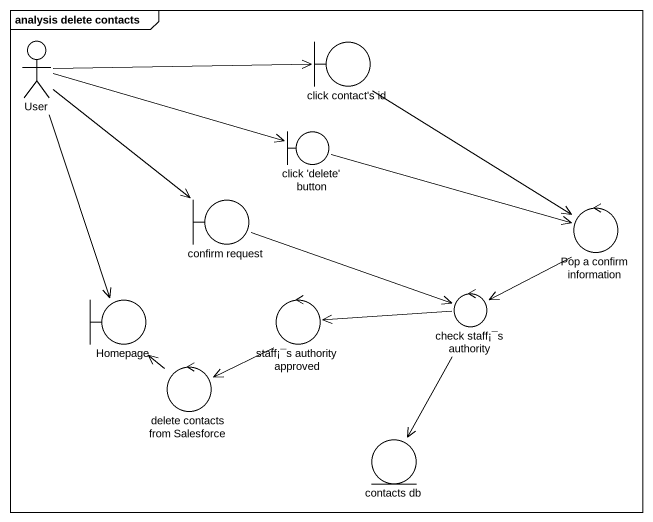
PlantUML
@startuml
mainframe analysis delete contacts
actor User
boundary "click contact's id" as click_contact_s_id
boundary "click 'delete' button" as click_delete_button
boundary "confirm request" as confirm_request
control "Pop a confirm information" as Pop_a_confirm_information
boundary Homepage
control "staff¡¯s authority approved" as staff_s_authority_approved
control "check staff¡¯s authority" as check_staff_s_authority
control "delete contacts from Salesforce" as delete_contacts_from
entity "contacts db" as contacts_db
User -right-> click_contact_s_id
User -right-> click_delete_button
User --> confirm_request
User --> Homepage
click_contact_s_id --> Pop_a_confirm_information
click_delete_button -right-> Pop_a_confirm_information
confirm_request -right-> check_staff_s_authority
Pop_a_confirm_information --> check_staff_s_authority
staff_s_authority_approved --> delete_contacts_from
check_staff_s_authority -left-> staff_s_authority_approved
check_staff_s_authority --> contacts_db
delete_contacts_from -up-> Homepage
@enduml
